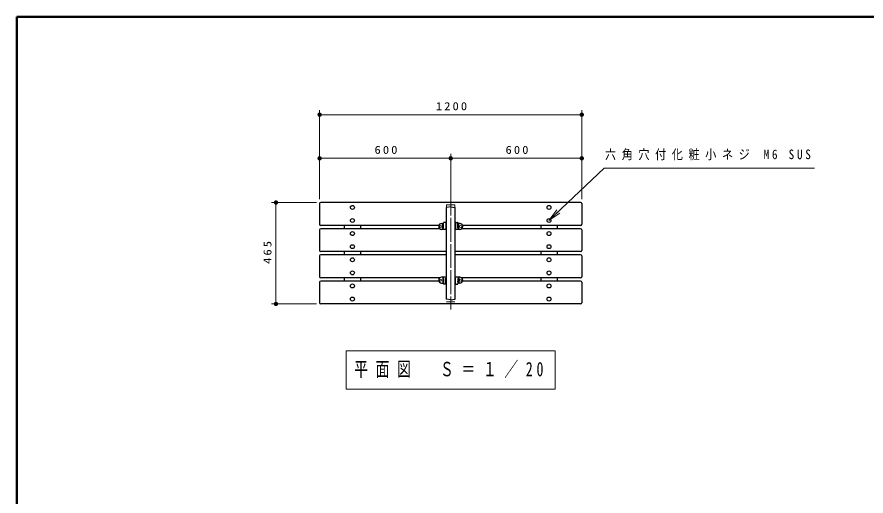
# Model space of a CAD drawing. Units: millimetres on the paper, scale 1:20. Extents: x -365 to 12, y -47 to 257.
# Drawn here: x -365 to -170.6, y 147.2 to 257 of the extents above; entities that cross this region are included whole.
import ezdxf

# ---------------------------------------------------------------- set-up
doc = ezdxf.new("R2010")
doc.units = ezdxf.units.MM
doc.linetypes.add('USER1', pattern=[4.5, 2.5, -2])
doc.linetypes.add('USER2', pattern=[6, 3, -1, 1, -1])
doc.layers.add('LY_1', color=7, linetype='Continuous', lineweight=25)
doc.layers.add('LY_2', color=7, linetype='Continuous', lineweight=13)
doc.styles.add('ＭＳ ゴシック', font='')
doc.styles.get('ＭＳ ゴシック').set_extended_font_data('MS Gothic')

# ---------------------------------------------------------------- blocks, each defined once
blk = doc.blocks.new('filled_dot')
at = {"color": 0, "linetype": 'Continuous', "lineweight": -2, "const_width": 1.25}
blk.add_lwpolyline([(-0.625, 0, 1), (0.625, 0, 1)], format="xyb", close=True, dxfattribs=at)

msp = doc.modelspace()

# ---------------------------------------------------------------- linework, layer by layer
at = {"layer": 'LY_1', "lineweight": 13}
for p, q in [((-295.717, 215.228), (-295.717, 235.603)), ((-235.717, 215.228), (-235.717, 235.603)), ((-295.717, 234.603), (-235.717, 234.603)), ((-295.717, 215.228), (-295.717, 225.603)), ((-265.717, 216.386), (-265.717, 225.603)), ((-265.717, 216.386), (-265.717, 225.603)), ((-235.717, 215.228), (-235.717, 225.603)), ((-295.717, 224.603), (-265.717, 224.603)), ((-265.717, 224.603), (-235.717, 224.603)), ((-296.467, 214.478), (-306.717, 214.478)), ((-305.717, 191.228), (-305.717, 214.478)), ((-243.217, 210.353), (-241.387, 212.782)), ((-243.217, 210.353), (-241.043, 212.42)), ((-240.698, 212.057), (-243.217, 210.353)), ((-296.467, 191.228), (-306.717, 191.228)), ((-289.617, 180.503), (-289.617, 171.703)), ((-241.817, 180.503), (-289.617, 180.503)), ((-241.817, 171.703), (-241.817, 180.503)), ((-289.617, 171.703), (-241.817, 171.703))]:
    msp.add_line(p, q, dxfattribs=at)
at = {"layer": 'LY_1', "linetype": 'USER2', "lineweight": 13}
for p, q in [((-265.717, 216.936), (-265.717, 189.458)), ((-265.717, 214.478), (-265.717, 191.228))]:
    msp.add_line(p, q, dxfattribs=at)
at = {"layer": 'LY_1', "color": 4}
for p, q in [((-295.717, 214.228), (-295.717, 209.478)), ((-235.967, 214.478), (-295.467, 214.478)), ((-235.717, 214.228), (-235.717, 209.478)), ((-295.717, 208.228), (-295.717, 203.478)), ((-268.429, 209.228), (-295.467, 209.228)), ((-268.217, 208.478), (-295.467, 208.478)), ((-266.717, 209.228), (-266.813, 209.228)), ((-264.622, 209.228), (-264.717, 209.228)), ((-235.967, 208.478), (-263.218, 208.478)), ((-235.967, 209.228), (-263.006, 209.228)), ((-235.717, 208.228), (-235.717, 203.478)), ((-295.717, 202.228), (-295.717, 197.478)), ((-266.717, 203.228), (-295.467, 203.228)), ((-266.717, 202.478), (-295.467, 202.478)), ((-235.967, 203.228), (-264.717, 203.228)), ((-235.967, 202.478), (-264.717, 202.478)), ((-235.717, 202.228), (-235.717, 197.478)), ((-268.217, 197.228), (-295.467, 197.228)), ((-268.429, 196.478), (-295.467, 196.478)), ((-266.717, 196.478), (-266.813, 196.478)), ((-264.622, 196.478), (-264.717, 196.478)), ((-235.967, 197.228), (-263.218, 197.228)), ((-235.967, 196.478), (-263.006, 196.478)), ((-295.717, 196.228), (-295.717, 191.478)), ((-235.717, 196.228), (-235.717, 191.478)), ((-264.717, 191.228), (-295.467, 191.228)), ((-235.967, 191.228), (-264.717, 191.228))]:
    msp.add_line(p, q, dxfattribs=at)
at = {"layer": 'LY_1', "linetype": 'USER1', "lineweight": 13}
for p, q in [((-266.667, 213.978), (-266.667, 191.728)), ((-264.767, 213.978), (-266.667, 213.978)), ((-264.767, 213.978), (-264.767, 191.728)), ((-264.767, 191.728), (-266.667, 191.728))]:
    msp.add_line(p, q, dxfattribs=at)
at = {"layer": 'LY_1'}
for p, q in [((-266.717, 213.31), (-266.717, 192.396)), ((-265.717, 213.503), (-266.675, 213.359)), ((-265.717, 213.503), (-264.76, 213.359)), ((-264.717, 192.396), (-264.717, 213.31)), ((-266.913, 209.928), (-267.27, 209.928)), ((-264.522, 209.928), (-264.165, 209.928)), ((-290.092, 209.228), (-290.092, 208.478)), ((-286.342, 209.228), (-286.342, 208.478)), ((-267.792, 209.678), (-267.478, 209.678)), ((-266.717, 208.328), (-267.792, 208.328)), ((-267.549, 208.44), (-267.549, 209.577)), ((-267.456, 209.691), (-267.359, 209.875)), ((-267.353, 209.353), (-267.353, 209.77)), ((-266.813, 209.828), (-266.813, 208.586)), ((-266.763, 208.971), (-266.717, 208.971)), ((-266.717, 208.536), (-266.763, 208.536)), ((-264.717, 208.971), (-264.672, 208.971)), ((-264.672, 208.536), (-264.717, 208.536)), ((-263.642, 208.328), (-264.717, 208.328)), ((-264.622, 209.828), (-264.622, 208.586)), ((-264.082, 209.353), (-264.082, 209.77)), ((-263.979, 209.691), (-264.076, 209.875)), ((-263.642, 209.678), (-263.957, 209.678)), ((-263.886, 208.44), (-263.886, 209.577)), ((-245.092, 209.228), (-245.092, 208.478)), ((-241.342, 209.228), (-241.342, 208.478)), ((-290.092, 203.228), (-290.092, 202.478)), ((-286.342, 203.228), (-286.342, 202.478)), ((-245.092, 203.228), (-245.092, 202.478)), ((-241.342, 203.228), (-241.342, 202.478)), ((-290.092, 197.228), (-290.092, 196.478)), ((-286.342, 197.228), (-286.342, 196.478)), ((-266.717, 197.378), (-267.792, 197.378)), ((-267.549, 197.266), (-267.549, 196.129)), ((-267.353, 196.353), (-267.353, 195.936)), ((-266.813, 195.878), (-266.813, 197.12)), ((-266.717, 197.17), (-266.763, 197.17)), ((-266.763, 196.735), (-266.717, 196.735)), ((-263.642, 197.378), (-264.717, 197.378)), ((-264.672, 197.17), (-264.717, 197.17)), ((-264.717, 196.735), (-264.672, 196.735)), ((-264.622, 195.878), (-264.622, 197.12)), ((-264.082, 196.353), (-264.082, 195.936)), ((-263.886, 197.266), (-263.886, 196.129)), ((-245.092, 197.228), (-245.092, 196.478)), ((-241.342, 197.228), (-241.342, 196.478)), ((-267.792, 196.028), (-267.478, 196.028)), ((-267.456, 196.015), (-267.359, 195.831)), ((-266.913, 195.778), (-267.27, 195.778)), ((-264.522, 195.778), (-264.165, 195.778)), ((-263.979, 196.015), (-264.076, 195.831)), ((-263.642, 196.028), (-263.957, 196.028)), ((-265.717, 192.203), (-266.675, 192.347)), ((-265.717, 192.203), (-264.76, 192.347))]:
    msp.add_line(p, q, dxfattribs=at)
at = {"layer": 'LY_1', "lineweight": 13}
msp.add_lwpolyline([(-243.217, 210.353), (-230.558, 222.385), (-182.404, 222.385)], dxfattribs=at)
at = {"layer": 'LY_1'}
for points in [[(-267.549, 208.44), (-267.512, 208.458), (-267.477, 208.481), (-267.447, 208.508), (-267.422, 208.541), (-267.404, 208.578), (-267.392, 208.62), (-267.384, 208.668), (-267.379, 208.724), (-267.374, 208.793), (-267.369, 208.869), (-267.366, 208.949), (-267.363, 209.031), (-267.36, 209.111), (-267.358, 209.186), (-267.357, 209.255), (-267.355, 209.313), (-267.354, 209.359), (-267.354, 209.388), (-267.353, 209.399), (-267.353, 209.388), (-267.353, 209.353)], [(-263.886, 208.44), (-263.923, 208.458), (-263.958, 208.481), (-263.988, 208.508), (-264.013, 208.541), (-264.031, 208.578), (-264.043, 208.62), (-264.051, 208.668), (-264.056, 208.724), (-264.061, 208.793), (-264.065, 208.869), (-264.069, 208.949), (-264.072, 209.031), (-264.075, 209.111), (-264.077, 209.186), (-264.078, 209.255), (-264.079, 209.313), (-264.08, 209.359), (-264.081, 209.388), (-264.081, 209.399), (-264.082, 209.388), (-264.082, 209.353)], [(-267.549, 197.266), (-267.512, 197.248), (-267.477, 197.225), (-267.447, 197.198), (-267.422, 197.165), (-267.404, 197.129), (-267.392, 197.087), (-267.384, 197.038), (-267.379, 196.982), (-267.374, 196.913), (-267.369, 196.837), (-267.366, 196.757), (-267.363, 196.676), (-267.36, 196.595), (-267.358, 196.52), (-267.357, 196.451), (-267.355, 196.393), (-267.354, 196.347), (-267.354, 196.318), (-267.353, 196.307), (-267.353, 196.318), (-267.353, 196.353)], [(-263.886, 197.266), (-263.923, 197.248), (-263.958, 197.225), (-263.988, 197.198), (-264.013, 197.165), (-264.031, 197.129), (-264.043, 197.087), (-264.051, 197.038), (-264.056, 196.982), (-264.061, 196.913), (-264.065, 196.837), (-264.069, 196.757), (-264.072, 196.676), (-264.075, 196.595), (-264.077, 196.52), (-264.078, 196.451), (-264.079, 196.393), (-264.08, 196.347), (-264.081, 196.318), (-264.081, 196.307), (-264.082, 196.318), (-264.082, 196.353)]]:
    msp.add_lwpolyline(points, dxfattribs=at)
for centre in [(-288.217, 213.353), (-243.217, 213.353), (-288.217, 210.353), (-243.217, 210.353), (-288.217, 207.353), (-243.217, 207.353), (-288.217, 204.353), (-243.217, 204.353), (-288.217, 201.353), (-243.217, 201.353), (-288.217, 198.353), (-243.217, 198.353), (-288.217, 195.353), (-243.217, 195.353), (-288.217, 192.353), (-243.217, 192.353)]:
    msp.add_circle(centre, 0.45, dxfattribs=at)
at = {"layer": 'LY_1', "lineweight": 13}
for centre in [(-267.967, 209.003), (-263.467, 209.003), (-267.967, 196.703), (-263.467, 196.703)]:
    msp.add_circle(centre, 0.225, dxfattribs=at)
at = {"layer": 'LY_1', "color": 4}
for centre, start, end in [((-295.467, 214.228), 90, 180), ((-235.967, 214.228), 0, 90), ((-295.467, 209.478), 180, 270), ((-295.467, 208.228), 90, 180), ((-235.967, 209.478), 270, 0), ((-235.967, 208.228), 0, 90), ((-295.467, 203.478), 180, 270), ((-295.467, 202.228), 90, 180), ((-235.967, 203.478), 270, 0), ((-235.967, 202.228), 0, 90), ((-295.467, 197.478), 180, 270), ((-295.467, 196.228), 90, 180), ((-235.967, 197.478), 270, 0), ((-235.967, 196.228), 0, 90), ((-295.467, 191.478), 180, 270), ((-235.967, 191.478), 270, 0)]:
    msp.add_arc(centre, 0.25, start, end, dxfattribs=at)
at = {"layer": 'LY_1'}
for centre, radius, start, end in [((-266.667, 213.31), 0.05, 98.53077, 180), ((-264.767, 213.31), 0.05, 0, 81.46923), ((-267.27, 209.828), 0.1, 90, 152.13251), ((-266.913, 209.828), 0.1, 0, 90), ((-264.522, 209.828), 0.1, 90, 180), ((-264.165, 209.828), 0.1, 27.86749, 90), ((-267.792, 209.003), 0.675, 90, 270), ((-267.478, 209.703), 0.025, 270, 332.13251), ((-266.763, 209.021), 0.05, 180, 270), ((-266.763, 208.586), 0.05, 179.99999, 270), ((-264.672, 209.021), 0.05, 270, 0), ((-264.672, 208.586), 0.05, 270, 0), ((-263.957, 209.703), 0.025, 207.86749, 270), ((-263.642, 209.003), 0.675, 270, 90), ((-267.792, 196.703), 0.675, 90, 270), ((-266.763, 197.12), 0.05, 90, 180.00001), ((-266.763, 196.685), 0.05, 90, 180), ((-264.672, 197.12), 0.05, 360, 90), ((-264.672, 196.685), 0.05, 0, 90), ((-263.642, 196.703), 0.675, 270, 90), ((-267.478, 196.003), 0.025, 27.86749, 90), ((-267.27, 195.878), 0.1, 207.86749, 270), ((-266.913, 195.878), 0.1, 270, 0), ((-264.522, 195.878), 0.1, 180, 270), ((-264.165, 195.878), 0.1, 270, 332.13251), ((-263.957, 196.003), 0.025, 90, 152.13251), ((-266.667, 192.396), 0.05, 180, 261.46923), ((-264.767, 192.396), 0.05, 278.53077, 0)]:
    msp.add_arc(centre, radius, start, end, dxfattribs=at)
at = {"layer": 'LY_2', "lineweight": 50}
for p, q in [((0, 257), (-365, 257)), ((-365, 257), (-365, 0))]:
    msp.add_line(p, q, dxfattribs=at)

# ---------------------------------------------------------------- block references
at = {"layer": 'LY_1', "lineweight": 13, "xscale": 0.4, "yscale": 0.4}
for p in [(-295.717, 234.603), (-295.717, 224.603), (-265.717, 224.603)]:
    msp.add_blockref('filled_dot', p, dxfattribs=at)
for p, rotation in [((-235.717, 234.603), 180), ((-265.717, 224.603), 180), ((-235.717, 224.603), 180), ((-305.717, 214.478), 270), ((-305.717, 191.228), 90)]:
    msp.add_blockref('filled_dot', p, dxfattribs=dict(at, rotation=rotation))

# ---------------------------------------------------------------- texts
at = {"layer": 'LY_1', "style": 'ＭＳ ゴシック'}
for s, insert, char_height, attachment_point in [('\\T1.33;\\W1.15;1200', (-265.296, 235.603), 1.833, 8), ('\\T1.33;\\W1.15;600', (-280.301, 225.603), 1.833, 8), ('\\T1.33;\\W1.15;600', (-250.301, 225.603), 1.833, 8), ('\\T1.5;\\W0.85;六角穴付化粧小ネジ\\~M6\\~SUS', (-230.404, 225.385), 2.199, 4), ('\\T1.56;\\W0.7;平面図\u3000Ｓ＝１／20', (-265.717, 176.103), 3.299, 5)]:
    msp.add_mtext(s, dxfattribs=dict(at, insert=insert, char_height=char_height, attachment_point=attachment_point))
at = {"layer": 'LY_1', "insert": (-306.717, 203.27), "char_height": 1.833, "attachment_point": 8, "rotation": 90, "style": 'ＭＳ ゴシック'}
msp.add_mtext('\\T1.33;\\W1.15;465', dxfattribs=at)

doc.saveas('drawing.dxf')
